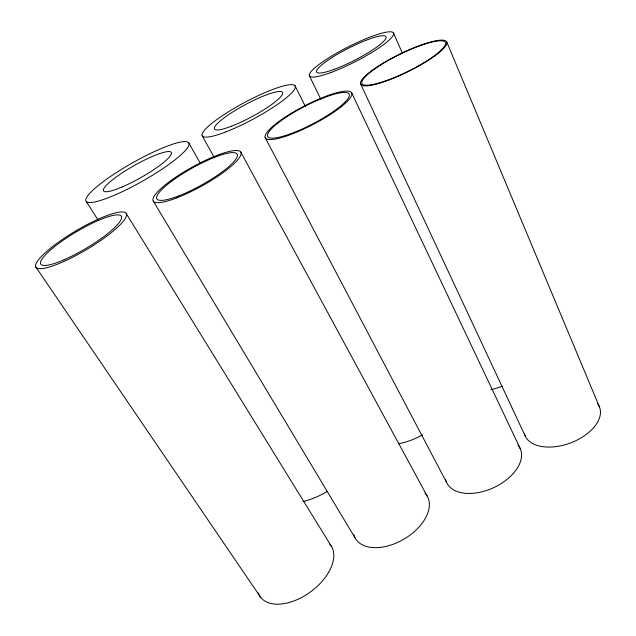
<?xml version="1.0" encoding="UTF-8"?>
<svg xmlns="http://www.w3.org/2000/svg" width="636" height="636" viewBox="0 0 636 636"><rect width="100%" height="100%" fill="white"/><g stroke="black" fill="none" stroke-linecap="round" stroke-linejoin="round"><path stroke-width="0.95" d="M35.711 266.834L260.808 597.538M86.321 201.525L98 219.969M126.318 213.68A52.542 10.764 -30.7 0 1 62.217 262.191A52.542 10.764 -30.7 0 1 54.569 245.051A52.542 10.764 -30.7 0 1 126.318 213.68L331.698 546.793M153.26 201.079L355.54 538.7M188.908 143.1A59.061 10.43 -29.5 0 1 115.243 194.862A59.061 10.43 -29.5 0 1 108.136 178.12A59.061 10.43 -29.5 0 1 188.908 143.1L200.117 162.943M202.192 135.818L213.783 156.655M240.718 151.964L427.114 495.945M265.109 137.527L446.623 482.486M295.08 85.86L305.28 106.291M309.517 76.137L320.862 99.288M351.795 93.102A48.726 10.2 -27.5 0 1 289.809 134.84A48.726 10.2 -27.5 0 1 283.775 118.073A48.726 10.2 -27.5 0 1 351.795 93.102L520.312 448.809M360.652 84.063L525.193 436.01M393.374 32.746L402.501 53.432M446.758 41.96A47.931 9.707 -26.2 0 1 385.352 81.321A47.931 9.707 -26.2 0 1 378.984 65.715A47.931 9.707 -26.2 0 1 446.758 41.96L599.414 406.857M327.127 491.493A50.395 26.299 -32 0 1 302.959 501.542M422.344 434.968A45.029 23.651 -27.5 0 1 398.534 443.793M502.249 386.195A40.338 20.702 -23.4 0 1 490.944 389.653M424.92 493.083A41.682 25.273 -30.7 0 1 403.653 539.304A41.682 25.273 -30.7 0 1 353.767 534.494M329.329 543.589A43.661 25.686 -36.4 0 1 308.945 593.022A43.661 25.686 -36.4 0 1 258.2 592.824M517.927 445.001A40.513 24.391 -24.9 0 1 494.418 487.295A40.513 24.391 -24.9 0 1 445.653 479.623M597.538 403.645A39.885 23.238 -20.4 0 1 572.519 442.155A39.885 23.238 -20.4 0 1 524.414 433.776M122.184 186.944A38.939 6.869 -29.5 0 0 171.426 152.688A38.939 6.869 -29.5 0 0 118.686 175.25A38.939 6.869 -29.5 0 0 122.184 186.944M226.034 131.811A52.74 9.373 -28.2 0 0 295.358 86.703A52.74 9.373 -28.2 0 0 224.635 114.202A52.74 9.373 -28.2 0 0 226.034 131.811M231.52 126.198A38.653 6.861 -28.2 0 0 282.75 93.087A38.653 6.861 -28.2 0 0 231.337 112.866A38.653 6.861 -28.2 0 0 231.52 126.198M331.388 72.337A47.239 8.196 -27 0 0 393.692 33.477A47.239 8.196 -27 0 0 329.273 57.518A47.239 8.196 -27 0 0 331.388 72.337M334.504 69.237A38.955 6.758 -27 0 0 386.139 37.15A38.955 6.758 -27 0 0 333.248 56.771A38.955 6.758 -27 0 0 334.504 69.237M176.872 197.844A50.165 10.574 -29.1 0 0 241.092 152.847A50.165 10.574 -29.1 0 0 173.103 179.026A50.165 10.574 -29.1 0 0 176.872 197.844M178.374 196.039A45.975 9.691 -29.1 0 0 237.395 154.786A45.975 9.691 -29.1 0 0 175.226 178.637A45.975 9.691 -29.1 0 0 178.374 196.039M64.085 259.75A46.849 9.596 -30.7 0 0 121.46 216.471A46.849 9.596 -30.7 0 0 57.653 244.248A46.849 9.596 -30.7 0 0 64.085 259.75M290.724 133.719A45.935 9.612 -27.5 0 0 349.275 94.367A45.935 9.612 -27.5 0 0 285.238 117.811A45.935 9.612 -27.5 0 0 290.724 133.719M385.806 80.788A46.515 9.421 -26.2 0 0 445.462 42.58A46.515 9.421 -26.2 0 0 379.732 65.595A46.515 9.421 -26.2 0 0 385.806 80.788"/></g></svg>
